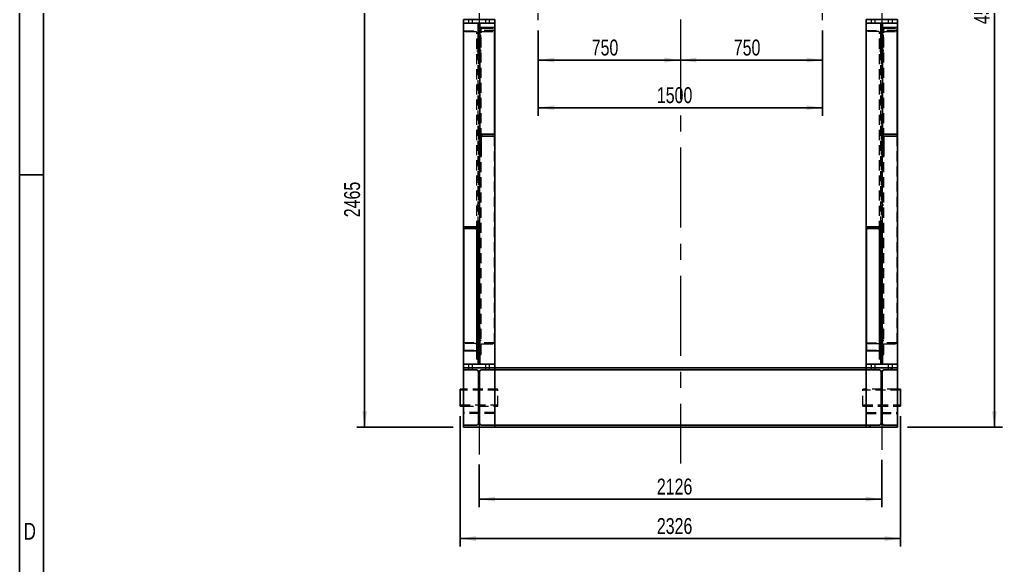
# Model space of a CAD drawing. Header units: millimetres. Extents: x 861 to 27901, y 673 to 17923.
# Drawn here: x 861 to 4975, y 12658 to 14942 of the extents above; entities that cross this region are included whole.
import ezdxf

# ---------------------------------------------------------------- set-up
doc = ezdxf.new("R2010")
doc.units = ezdxf.units.MM
doc.header["$LTSCALE"] = 33.3
doc.linetypes.add('CENTERX2', pattern=[20.32, 12.7, -2.54, 2.54, -2.54])
doc.linetypes.add('HIDDEN', pattern=[1.905, 1.27, -0.635])
doc.layers.add('CAPA_1', color=7, linetype='Continuous')
doc.layers.add('STRUC', color=4, linetype='Continuous')
doc.styles.add('SLDTEXTSTYLE0', font='TXT', dxfattribs={"width": 0.75})
doc.dimstyles.new('SLDDIMSTYLE0', dxfattribs={"dimtxt": 66.6, "dimasz": 66.6, "dimexe": 0, "dimexo": 0.0625, "dimgap": 16.65, "dimtad": 2, "dimdec": 0, "dimlfac": 1.261261, "dimrnd": 1e-09, "dimzin": 12, "dimdsep": 46, "dimtxsty": 'SLDTEXTSTYLE0', "dimsah": 1, "dimcen": 0.09, "dimadec": 0, "dimazin": 3, "dimtfac": 1, "dimtdec": 0, "dimtofl": 0, "dimtmove": 0, "dimatfit": 3, "dimfxl": 1, "dimfrac": 2, "dimtolj": 1, "dimtzin": 12, "dimarcsym": 0})

# ---------------------------------------------------------------- blocks, each defined once
blk = doc.blocks.new('_D_28')
at = {"layer": 'CAPA_1', "transparency": 16777216}
for p, q in [((4469.7, 13099.3), (4469.7, 12902)), ((2784, 13079.6), (2784, 12902)), ((2784, 12935.3), (4469.7, 12935.3))]:
    blk.add_line(p, q, dxfattribs=at)
for points in [[(2784, 12935.3), (2850.6, 12925.1), (2850.6, 12945.6)], [(4469.7, 12935.3), (4403.1, 12945.6), (4403.1, 12925.1)]]:
    blk.add_solid(points, dxfattribs=at)
at = {"layer": 'CAPA_1', "transparency": 16777216, "insert": (3528.4, 13021.2), "char_height": 66.6, "attachment_point": 1, "style": 'SLDTEXTSTYLE0'}
blk.add_mtext('2126', dxfattribs=at)
blk = doc.blocks.new('_D_29')
at = {"layer": 'CAPA_1', "transparency": 16777216}
for p, q in [((2676.1, 15190.7), (2271.9, 15190.7)), ((2305.2, 15190.7), (2305.2, 13236.3)), ((2676.1, 13236.3), (2271.9, 13236.3))]:
    blk.add_line(p, q, dxfattribs=at)
for points in [[(2305.2, 15190.7), (2294.9, 15124.1), (2315.4, 15124.1)], [(2305.2, 13236.3), (2315.4, 13302.9), (2294.9, 13302.9)]]:
    blk.add_solid(points, dxfattribs=at)
at = {"layer": 'CAPA_1', "transparency": 16777216, "insert": (2219.3, 14115.1), "char_height": 66.6, "attachment_point": 1, "rotation": 90, "style": 'SLDTEXTSTYLE0'}
blk.add_mtext('2465', dxfattribs=at)
blk = doc.blocks.new('_D_32')
at = {"layer": 'CAPA_1', "transparency": 16777216}
for p, q in [((4480.2, 16808.1), (4974.7, 16808.1)), ((4941.4, 16808.1), (4941.4, 13236.3)), ((4577.6, 13236.3), (4974.7, 13236.3))]:
    blk.add_line(p, q, dxfattribs=at)
for points in [[(4941.4, 16808.1), (4931.1, 16741.5), (4951.6, 16741.5)], [(4941.4, 13236.3), (4951.6, 13302.9), (4931.1, 13302.9)]]:
    blk.add_solid(points, dxfattribs=at)
at = {"layer": 'CAPA_1', "transparency": 16777216, "insert": (4855.5, 14923.8), "char_height": 66.6, "attachment_point": 1, "rotation": 90, "style": 'SLDTEXTSTYLE0'}
blk.add_mtext('4505', dxfattribs=at)
blk = doc.blocks.new('_D_33')
at = {"layer": 'CAPA_1', "transparency": 16777216}
for p, q in [((2704.8, 13282.6), (2704.8, 12736.9)), ((4548.9, 13282.6), (4548.9, 12736.9)), ((2704.8, 12770.2), (4548.9, 12770.2))]:
    blk.add_line(p, q, dxfattribs=at)
for points in [[(2704.8, 12770.2), (2771.4, 12759.9), (2771.4, 12780.4)], [(4548.9, 12770.2), (4482.3, 12780.4), (4482.3, 12759.9)]]:
    blk.add_solid(points, dxfattribs=at)
at = {"layer": 'CAPA_1', "transparency": 16777216, "insert": (3528.4, 12856), "char_height": 66.6, "attachment_point": 1, "style": 'SLDTEXTSTYLE0'}
blk.add_mtext('2326', dxfattribs=at)
blk = doc.blocks.new('_D_37')
at = {"layer": 'CAPA_1', "transparency": 16777216}
for p, q in [((3032.2, 14897.3), (3032.2, 14540.3)), ((4221.5, 14897.3), (4221.5, 14540.3)), ((3032.2, 14573.6), (4221.5, 14573.6))]:
    blk.add_line(p, q, dxfattribs=at)
for points in [[(3032.2, 14573.6), (3098.8, 14563.4), (3098.8, 14583.9)], [(4221.5, 14573.6), (4154.9, 14583.9), (4154.9, 14563.4)]]:
    blk.add_solid(points, dxfattribs=at)
at = {"layer": 'CAPA_1', "transparency": 16777216, "insert": (3528.4, 14659.5), "char_height": 66.6, "attachment_point": 1, "style": 'SLDTEXTSTYLE0'}
blk.add_mtext('1500', dxfattribs=at)
blk = doc.blocks.new('_D_38')
at = {"layer": 'CAPA_1', "transparency": 16777216}
for p, q in [((3032.2, 14897.3), (3032.2, 14739.6)), ((3032.2, 14772.9), (3626.9, 14772.9))]:
    blk.add_line(p, q, dxfattribs=at)
for points in [[(3032.2, 14772.9), (3098.8, 14762.7), (3098.8, 14783.2)], [(3626.9, 14772.9), (3560.3, 14783.2), (3560.3, 14762.7)]]:
    blk.add_solid(points, dxfattribs=at)
at = {"layer": 'CAPA_1', "transparency": 16777216, "insert": (3255.7, 14858.8), "char_height": 66.6, "attachment_point": 1, "style": 'SLDTEXTSTYLE0'}
blk.add_mtext('750', dxfattribs=at)
blk = doc.blocks.new('_D_39')
at = {"layer": 'CAPA_1', "transparency": 16777216}
for p, q in [((4221.5, 14897.3), (4221.5, 14739.6)), ((3626.9, 14772.9), (4221.5, 14772.9))]:
    blk.add_line(p, q, dxfattribs=at)
for points in [[(3626.9, 14772.9), (3693.5, 14762.7), (3693.5, 14783.2)], [(4221.5, 14772.9), (4154.9, 14783.2), (4154.9, 14762.7)]]:
    blk.add_solid(points, dxfattribs=at)
at = {"layer": 'CAPA_1', "transparency": 16777216, "insert": (3850.4, 14858.8), "char_height": 66.6, "attachment_point": 1, "style": 'SLDTEXTSTYLE0'}
blk.add_mtext('750', dxfattribs=at)

msp = doc.modelspace()

# ---------------------------------------------------------------- hatches: boundary and pattern name
at = {"layer": 'CAPA_1', "linetype": 'Continuous', "lineweight": 18}
h = msp.add_hatch(dxfattribs=at)
h.set_pattern_fill('ANSI32', color=256, scale=33.3, angle=2.8e-322, style=0)
edge = h.paths.add_edge_path(flags=0)
edge.add_line((2848.24, 14462.75), (2787.82, 14462.75))
edge.add_line((2787.82, 14462.75), (2787.82, 14368.71))
edge.add_line((2787.82, 14368.71), (2790.34, 14368.71))
edge.add_ellipse((2790.34, 14372.63), major_axis=(0, 3.92), ratio=0.6424565, start_angle=180, end_angle=270)
edge.add_line((2792.86, 14372.63), (2792.86, 14445.12))
edge.add_ellipse((2799.15, 14445.12), major_axis=(0, 9.8), ratio=0.6424565, start_angle=0, end_angle=90, ccw=False)
edge.add_line((2799.15, 14454.92), (2845.72, 14454.92))
edge.add_ellipse((2845.72, 14458.83), major_axis=(0, 3.92), ratio=0.6424565, start_angle=180, end_angle=270)
edge.add_line((2848.24, 14458.83), (2848.24, 14462.75))
h = msp.add_hatch(dxfattribs=at)
h.set_pattern_fill('ANSI32', color=256, scale=33.3, angle=2.8e-322, style=0)
edge = h.paths.add_edge_path(flags=0)
edge.add_line((4533.85, 14462.75), (4473.44, 14462.75))
edge.add_line((4473.44, 14462.75), (4473.44, 14368.71))
edge.add_line((4473.44, 14368.71), (4475.96, 14368.71))
edge.add_ellipse((4475.96, 14372.63), major_axis=(0, 3.92), ratio=0.6424565, start_angle=180, end_angle=270)
edge.add_line((4478.47, 14372.63), (4478.47, 14445.12))
edge.add_ellipse((4484.77, 14445.12), major_axis=(0, 9.8), ratio=0.6424565, start_angle=0, end_angle=90, ccw=False)
edge.add_line((4484.77, 14454.92), (4531.34, 14454.92))
edge.add_ellipse((4531.34, 14458.83), major_axis=(0, 3.92), ratio=0.6424565, start_angle=180, end_angle=270)
edge.add_line((4533.85, 14458.83), (4533.85, 14462.75))
h = msp.add_hatch(dxfattribs=at)
h.set_pattern_fill('ANSI32', color=256, scale=33.3, angle=2.8e-322, style=0)
edge = h.paths.add_edge_path(flags=0)
edge.add_line((2777.76, 13981.34), (2780.27, 13981.34))
edge.add_line((2780.27, 13981.34), (2780.27, 14075.38))
edge.add_line((2780.27, 14075.38), (2719.86, 14075.38))
edge.add_line((2719.86, 14075.38), (2719.86, 14071.46))
edge.add_ellipse((2722.37, 14071.46), major_axis=(0, 3.92), ratio=0.642457, start_angle=90, end_angle=180)
edge.add_line((2722.37, 14067.54), (2768.94, 14067.54))
edge.add_ellipse((2768.94, 14057.75), major_axis=(0, 9.8), ratio=0.642457, start_angle=270, end_angle=360, ccw=False)
edge.add_line((2775.24, 14057.75), (2775.24, 13985.26))
edge.add_ellipse((2777.76, 13985.26), major_axis=(0, 3.92), ratio=0.642457, start_angle=90, end_angle=180)
h = msp.add_hatch(dxfattribs=at)
h.set_pattern_fill('ANSI32', color=256, scale=33.3, angle=2.8e-322, style=0)
edge = h.paths.add_edge_path(flags=0)
edge.add_line((4463.37, 13981.34), (4465.89, 13981.34))
edge.add_line((4465.89, 13981.34), (4465.89, 14075.38))
edge.add_line((4465.89, 14075.38), (4405.47, 14075.38))
edge.add_line((4405.47, 14075.38), (4405.47, 14071.46))
edge.add_ellipse((4407.99, 14071.46), major_axis=(0, 3.92), ratio=0.642457, start_angle=90, end_angle=180)
edge.add_line((4407.99, 14067.54), (4454.56, 14067.54))
edge.add_ellipse((4454.56, 14057.75), major_axis=(0, 9.8), ratio=0.642457, start_angle=270, end_angle=360, ccw=False)
edge.add_line((4460.85, 14057.75), (4460.85, 13985.26))
edge.add_ellipse((4463.37, 13985.26), major_axis=(0, 3.92), ratio=0.642457, start_angle=90, end_angle=180)
h = msp.add_hatch(dxfattribs=at)
h.set_pattern_fill('ANSI32', color=256, scale=33.3, angle=2.8e-322, style=0)
edge = h.paths.add_edge_path(flags=0)
edge.add_line((2849.7, 13236.35), (2849.7, 13245.21))
edge.add_line((2849.7, 13245.21), (2792.71, 13245.21))
edge.add_arc((2792.71, 13251.25), 6.04, 180, 270, ccw=False)
edge.add_line((2786.67, 13251.25), (2786.67, 13469.95))
edge.add_arc((2792.71, 13469.95), 6.04, 90, 180, ccw=False)
edge.add_line((2792.71, 13475.99), (2849.7, 13475.99))
edge.add_line((2849.7, 13475.99), (2849.7, 13484.86))
edge.add_line((2849.7, 13484.86), (2718.4, 13484.86))
edge.add_line((2718.4, 13484.86), (2718.4, 13475.99))
edge.add_line((2718.4, 13475.99), (2775.39, 13475.99))
edge.add_arc((2775.39, 13469.95), 6.04, 0, 90, ccw=False)
edge.add_line((2781.43, 13469.95), (2781.43, 13251.25))
edge.add_arc((2775.39, 13251.25), 6.04, 270, 360, ccw=False)
edge.add_line((2775.39, 13245.21), (2718.4, 13245.21))
edge.add_line((2718.4, 13245.21), (2718.4, 13236.35))
edge.add_line((2718.4, 13236.35), (2849.7, 13236.35))
h = msp.add_hatch(dxfattribs=at)
h.set_pattern_fill('ANSI32', color=256, scale=33.3, angle=2.8e-322, style=0)
edge = h.paths.add_edge_path(flags=0)
edge.add_line((4535.31, 13236.35), (4535.31, 13245.21))
edge.add_line((4535.31, 13245.21), (4478.32, 13245.21))
edge.add_arc((4478.32, 13251.25), 6.04, 180, 270, ccw=False)
edge.add_line((4472.28, 13251.25), (4472.28, 13469.95))
edge.add_arc((4478.32, 13469.95), 6.04, 90, 180, ccw=False)
edge.add_line((4478.32, 13475.99), (4535.31, 13475.99))
edge.add_line((4535.31, 13475.99), (4535.31, 13484.86))
edge.add_line((4535.31, 13484.86), (4404.01, 13484.86))
edge.add_line((4404.01, 13484.86), (4404.01, 13475.99))
edge.add_line((4404.01, 13475.99), (4461, 13475.99))
edge.add_arc((4461, 13469.95), 6.04, 0, 90, ccw=False)
edge.add_line((4467.04, 13469.95), (4467.04, 13251.25))
edge.add_arc((4461, 13251.25), 6.04, 270, 360, ccw=False)
edge.add_line((4461, 13245.21), (4404.01, 13245.21))
edge.add_line((4404.01, 13245.21), (4404.01, 13236.35))
edge.add_line((4404.01, 13236.35), (4535.31, 13236.35))

# ---------------------------------------------------------------- linework, layer by layer
at = {"layer": 'CAPA_1'}
for p, q in [((861.11, 17922.6), (861.11, 673.2)), ((961.01, 17822.7), (961.01, 773.1)), ((861.11, 14292.9), (961.01, 14292.9))]:
    msp.add_line(p, q, dxfattribs=at)
at = {"layer": 'CAPA_1', "linetype": 'CENTERX2', "lineweight": 18, "ltscale": 0.792857}
for p, q in [((3626.86, 17089.33), (3626.86, 13084.17)), ((3032.21, 14939.58), (3032.21, 15277.93)), ((4221.5, 14939.58), (4221.5, 15277.93)), ((2784.05, 15042.11), (2784.05, 13121.93)), ((4469.66, 15042.11), (4469.66, 13141.63))]:
    msp.add_line(p, q, dxfattribs=at)
at = {"layer": 'STRUC', "linetype": 'Continuous', "lineweight": 25}
for p, q in [((2718.4, 14942.21), (2718.4, 13236.35)), ((2718.4, 14942.21), (2849.7, 14942.21)), ((2849.7, 13236.35), (2849.7, 14942.21)), ((4404.01, 14942.21), (4404.01, 13236.35)), ((4404.01, 14942.21), (4535.31, 14942.21)), ((4535.31, 13236.35), (4535.31, 14942.21)), ((2718.4, 14927.1), (2849.7, 14927.1)), ((2780.27, 14927.1), (2780.27, 14773.86)), ((2787.82, 14927.1), (2787.82, 14368.71)), ((2848.24, 14909.35), (2787.82, 14909.35)), ((2848.24, 14458.83), (2848.24, 14909.35)), ((4404.01, 14927.1), (4535.31, 14927.1)), ((4465.89, 14927.1), (4465.89, 14773.86)), ((4473.44, 14927.1), (4473.44, 14368.71)), ((4533.85, 14909.35), (4473.44, 14909.35)), ((4533.85, 14458.83), (4533.85, 14909.35)), ((2787.82, 14831.96), (2780.27, 14831.96)), ((4473.44, 14831.96), (4465.89, 14831.96)), ((2787.82, 14773.86), (2780.27, 14773.86)), ((4473.44, 14773.86), (4465.89, 14773.86)), ((2848.24, 14462.75), (2787.82, 14462.75)), ((2792.86, 14372.63), (2792.86, 14445.12)), ((2799.15, 14454.92), (2845.72, 14454.92)), ((4533.85, 14462.75), (4473.44, 14462.75)), ((4478.47, 14372.63), (4478.47, 14445.12)), ((4484.77, 14454.92), (4531.34, 14454.92)), ((2787.82, 14368.71), (2790.34, 14368.71)), ((4473.44, 14368.71), (4475.96, 14368.71)), ((2780.27, 14075.38), (2719.86, 14075.38)), ((2719.86, 13557.69), (2719.86, 14075.38)), ((2780.27, 14075.38), (2780.27, 13499.96)), ((4465.89, 14075.38), (4405.47, 14075.38)), ((4405.47, 13557.69), (4405.47, 14075.38)), ((4465.89, 14075.38), (4465.89, 13499.96)), ((2722.37, 14067.54), (2768.94, 14067.54)), ((2775.24, 13522.11), (2775.24, 14057.75)), ((4407.99, 14067.54), (4454.56, 14067.54)), ((4460.85, 13522.11), (4460.85, 14057.75)), ((2777.76, 13981.34), (2780.27, 13981.34)), ((4463.37, 13981.34), (4465.89, 13981.34)), ((2787.82, 13653.2), (2780.27, 13653.2)), ((2787.82, 13653.2), (2787.82, 13499.96)), ((4473.44, 13653.2), (4465.89, 13653.2)), ((4473.44, 13653.2), (4473.44, 13499.96)), ((2787.82, 13595.1), (2780.27, 13595.1)), ((4473.44, 13595.1), (4465.89, 13595.1)), ((2768.94, 13556.07), (2722.37, 13556.07)), ((4454.56, 13556.07), (4407.99, 13556.07)), ((2849.7, 13499.96), (2718.4, 13499.96)), ((2780.27, 13520.49), (2777.76, 13520.49)), ((4535.31, 13499.96), (4404.01, 13499.96)), ((4465.89, 13520.49), (4463.37, 13520.49)), ((4535.31, 13484.86), (2718.4, 13484.86)), ((2718.4, 13475.99), (2775.39, 13475.99)), ((2775.39, 13475.99), (2781.43, 13469.95)), ((2781.43, 13469.95), (2781.43, 13251.25)), ((2786.67, 13469.95), (2792.71, 13475.99)), ((2786.67, 13251.25), (2786.67, 13469.95)), ((2792.71, 13475.99), (4461, 13475.99)), ((4467.04, 13469.95), (4461, 13475.99)), ((4467.04, 13469.95), (4467.04, 13251.25)), ((4478.32, 13475.99), (4472.28, 13469.95)), ((4472.28, 13251.25), (4472.28, 13469.95)), ((4478.32, 13475.99), (4535.31, 13475.99)), ((2718.4, 13395.41), (2704.76, 13395.41)), ((2704.76, 13324.93), (2704.76, 13395.41)), ((4548.95, 13395.41), (4535.31, 13395.41)), ((4548.95, 13324.93), (4548.95, 13395.41)), ((2704.76, 13324.93), (2718.4, 13324.93)), ((4535.31, 13324.93), (4548.95, 13324.93)), ((2781.43, 13251.25), (2775.39, 13245.21)), ((2792.71, 13245.21), (2786.67, 13251.25)), ((4461, 13245.21), (4467.04, 13251.25)), ((4472.28, 13251.25), (4478.32, 13245.21)), ((2775.39, 13245.21), (2718.4, 13245.21)), ((2718.4, 13236.35), (4535.31, 13236.35)), ((4461, 13245.21), (2792.71, 13245.21)), ((4535.31, 13245.21), (4478.32, 13245.21))]:
    msp.add_line(p, q, dxfattribs=at)
at = {"layer": 'STRUC', "linetype": 'HIDDEN', "lineweight": 18}
for p, q in [((2739.56, 14942.21), (2739.56, 14927.1)), ((2757.18, 14927.1), (2757.18, 14942.21)), ((2810.92, 14942.21), (2810.92, 14927.1)), ((2828.54, 14927.1), (2828.54, 14942.21)), ((4425.17, 14942.21), (4425.17, 14927.1)), ((4442.79, 14927.1), (4442.79, 14942.21)), ((4496.53, 14942.21), (4496.53, 14927.1)), ((4514.15, 14927.1), (4514.15, 14942.21)), ((2719.86, 14896.08), (2780.27, 14896.08)), ((2719.86, 14075.38), (2719.86, 14896.08)), ((2768.94, 14891.92), (2722.37, 14891.92)), ((2781.43, 14927.1), (2781.43, 13499.96)), ((2786.67, 14927.1), (2786.67, 13499.96)), ((2848.24, 14896.61), (2787.82, 14896.61)), ((2792.86, 14445.12), (2792.86, 14902.08)), ((2799.15, 14906.12), (2845.72, 14906.12)), ((2799.15, 14892.45), (2845.72, 14892.45)), ((4405.47, 14896.61), (4465.89, 14896.61)), ((4405.47, 14075.38), (4405.47, 14896.61)), ((4454.56, 14892.45), (4407.99, 14892.45)), ((4467.04, 14927.1), (4467.04, 13499.96)), ((4472.28, 14927.1), (4472.28, 13499.96)), ((4533.85, 14896.61), (4473.44, 14896.61)), ((4478.47, 14445.12), (4478.47, 14902.08)), ((4484.77, 14906.12), (4531.34, 14906.12)), ((4484.77, 14892.45), (4531.34, 14892.45)), ((2775.24, 14057.75), (2775.24, 14886.72)), ((2780.27, 14860.75), (2775.24, 14860.75)), ((2787.82, 14885.74), (2780.27, 14885.74)), ((2787.82, 14866.82), (2780.27, 14866.82)), ((2787.82, 14865.79), (2780.27, 14865.79)), ((2780.27, 14855.2), (2787.82, 14855.2)), ((2792.86, 14875.76), (2787.82, 14875.76)), ((2787.82, 14870.54), (2790.34, 14870.54)), ((2792.86, 14861.28), (2787.82, 14861.28)), ((2787.82, 14860.65), (2792.86, 14860.65)), ((4460.85, 14057.75), (4460.85, 14887.26)), ((4465.89, 14861.28), (4460.85, 14861.28)), ((4473.44, 14885.74), (4465.89, 14885.74)), ((4473.44, 14866.82), (4465.89, 14866.82)), ((4473.44, 14865.79), (4465.89, 14865.79)), ((4465.89, 14855.2), (4473.44, 14855.2)), ((4478.47, 14875.76), (4473.44, 14875.76)), ((4473.44, 14870.54), (4475.96, 14870.54)), ((4478.47, 14861.28), (4473.44, 14861.28)), ((4473.44, 14860.65), (4478.47, 14860.65)), ((2775.24, 14845.65), (2780.27, 14845.65)), ((2780.27, 14826.67), (2775.24, 14826.67)), ((2775.24, 14811.57), (2780.27, 14811.57)), ((2780.27, 14846.19), (2777.76, 14846.19)), ((2780.27, 14840.35), (2787.82, 14840.35)), ((2780.27, 14839.52), (2787.82, 14839.52)), ((2787.82, 14839.44), (2780.27, 14839.44)), ((2787.82, 14832.71), (2780.27, 14832.71)), ((2787.82, 14832.3), (2780.27, 14832.3)), ((2780.27, 14808.91), (2787.82, 14808.91)), ((2787.82, 14846.73), (2790.34, 14846.73)), ((2787.82, 14846.18), (2792.86, 14846.18)), ((2792.86, 14829.46), (2787.82, 14829.46)), ((2792.86, 14827.19), (2787.82, 14827.19)), ((2787.82, 14814.36), (2792.86, 14814.36)), ((2787.82, 14812.09), (2792.86, 14812.09)), ((4460.85, 14846.18), (4465.89, 14846.18)), ((4465.89, 14827.19), (4460.85, 14827.19)), ((4460.85, 14812.08), (4465.89, 14812.08)), ((4465.89, 14846.73), (4463.37, 14846.73)), ((4465.89, 14840.35), (4473.44, 14840.35)), ((4465.89, 14839.52), (4473.44, 14839.52)), ((4473.44, 14839.44), (4465.89, 14839.44)), ((4473.44, 14832.71), (4465.89, 14832.71)), ((4473.44, 14832.3), (4465.89, 14832.3)), ((4465.89, 14808.91), (4473.44, 14808.91)), ((4473.44, 14846.73), (4475.96, 14846.73)), ((4473.44, 14846.18), (4478.47, 14846.18)), ((4478.47, 14829.46), (4473.44, 14829.46)), ((4478.47, 14827.19), (4473.44, 14827.19)), ((4473.44, 14814.36), (4478.47, 14814.36)), ((4473.44, 14812.09), (4478.47, 14812.09)), ((2780.27, 14806.23), (2787.82, 14806.23)), ((2780.27, 14806.04), (2787.82, 14806.04)), ((2780.27, 14075.38), (2780.27, 14773.86)), ((2787.82, 14773.86), (2780.27, 14773.86)), ((4465.89, 14806.23), (4473.44, 14806.23)), ((4465.89, 14806.04), (4473.44, 14806.04)), ((4465.89, 14075.38), (4465.89, 14773.86)), ((4473.44, 14773.86), (4465.89, 14773.86)), ((2848.24, 13588.02), (2848.24, 14458.83)), ((4533.85, 13588.02), (4533.85, 14458.83)), ((2787.82, 13653.2), (2787.82, 14368.71)), ((2792.86, 13542.3), (2792.86, 14372.63)), ((4473.44, 14333.11), (4473.44, 14368.71)), ((4478.47, 13542.3), (4478.47, 14372.63)), ((2780.27, 14333.18), (2787.82, 14333.18)), ((2780.27, 14332.48), (2787.82, 14332.48)), ((4473.44, 14333.18), (4465.89, 14333.18)), ((4473.44, 14332.48), (4465.89, 14332.48)), ((4473.44, 14333.11), (4473.44, 14332.48)), ((4473.44, 13653.2), (4473.44, 14332.48)), ((2780.27, 14277.13), (2775.24, 14277.13)), ((2787.82, 14282.16), (2780.27, 14282.16)), ((4473.44, 14282.16), (4465.89, 14282.16)), ((4478.47, 14277.38), (4473.44, 14277.38)), ((2775.24, 14262.03), (2780.27, 14262.03)), ((2780.27, 14255.87), (2787.82, 14255.87)), ((4465.89, 14255.87), (4473.44, 14255.87)), ((4473.44, 14262.28), (4478.47, 14262.28)), ((2780.27, 14165.33), (2775.24, 14165.33)), ((2787.82, 14172.05), (2780.27, 14172.05)), ((4473.44, 14172.05), (4465.89, 14172.05)), ((4478.47, 14165.52), (4473.44, 14165.52)), ((2775.24, 14150.22), (2780.27, 14150.22)), ((2780.27, 14145.76), (2787.82, 14145.76)), ((4465.89, 14145.76), (4473.44, 14145.76)), ((4473.44, 14150.42), (4478.47, 14150.42)), ((2780.27, 14095.32), (2787.82, 14095.32)), ((2780.27, 14094.62), (2787.82, 14094.62)), ((4473.44, 14095.32), (4465.89, 14095.32)), ((4473.44, 14094.62), (4465.89, 14094.62)), ((2787.82, 13653.21), (2780.27, 13653.21)), ((2787.82, 13621.91), (2780.27, 13621.91)), ((2787.82, 13620.83), (2780.27, 13620.83)), ((2787.82, 13616.94), (2780.27, 13616.94)), ((4473.44, 13653.21), (4465.89, 13653.21)), ((4473.44, 13621.91), (4465.89, 13621.91)), ((4473.44, 13620.83), (4465.89, 13620.83)), ((4473.44, 13616.94), (4465.89, 13616.94)), ((2719.86, 13590.2), (2780.27, 13590.2)), ((2768.94, 13586.04), (2722.37, 13586.04)), ((2780.27, 13615.78), (2775.24, 13615.78)), ((2780.27, 13608.46), (2775.24, 13608.46)), ((2775.24, 13600.68), (2780.27, 13600.68)), ((2775.24, 13593.35), (2780.27, 13593.35)), ((2780.27, 13581.7), (2775.24, 13581.7)), ((2780.27, 13595.64), (2787.82, 13595.64)), ((2780.27, 13594.35), (2787.82, 13594.35)), ((2787.82, 13588.42), (2780.27, 13588.42)), ((2787.82, 13586.72), (2780.27, 13586.72)), ((2780.27, 13586.4), (2787.82, 13586.4)), ((2792.86, 13615.71), (2787.82, 13615.71)), ((2787.82, 13600.61), (2792.86, 13600.61)), ((2848.24, 13590.1), (2787.82, 13590.1)), ((2792.86, 13581.62), (2787.82, 13581.62)), ((2799.15, 13585.94), (2845.72, 13585.94)), ((4405.47, 13590.1), (4465.89, 13590.1)), ((4454.56, 13585.94), (4407.99, 13585.94)), ((4465.89, 13615.71), (4460.85, 13615.71)), ((4465.89, 13608.46), (4460.85, 13608.46)), ((4460.85, 13600.61), (4465.89, 13600.61)), ((4460.85, 13593.35), (4465.89, 13593.35)), ((4465.89, 13581.62), (4460.85, 13581.62)), ((4465.89, 13595.64), (4473.44, 13595.64)), ((4465.89, 13594.35), (4473.44, 13594.35)), ((4473.44, 13588.42), (4465.89, 13588.42)), ((4473.44, 13586.72), (4465.89, 13586.72)), ((4465.89, 13586.4), (4473.44, 13586.4)), ((4478.47, 13615.71), (4473.44, 13615.71)), ((4473.44, 13600.61), (4478.47, 13600.61)), ((4533.85, 13590.1), (4473.44, 13590.1)), ((4478.47, 13581.62), (4473.44, 13581.62)), ((4484.77, 13585.94), (4531.34, 13585.94)), ((2719.86, 13559.3), (2780.27, 13559.3)), ((2775.24, 13566.6), (2780.27, 13566.6)), ((2780.27, 13562.16), (2775.24, 13562.16)), ((2775.24, 13547.06), (2780.27, 13547.06)), ((2780.27, 13540.31), (2777.76, 13540.31)), ((2787.82, 13570.64), (2780.27, 13570.64)), ((2780.27, 13562.15), (2787.82, 13562.15)), ((2780.27, 13560.24), (2787.82, 13560.24)), ((2780.27, 13540.11), (2787.82, 13540.11)), ((2787.82, 13566.51), (2792.86, 13566.51)), ((2787.82, 13540.22), (2790.34, 13540.22)), ((4405.47, 13559.3), (4465.89, 13559.3)), ((4460.85, 13566.51), (4465.89, 13566.51)), ((4465.89, 13562.16), (4460.85, 13562.16)), ((4460.85, 13547.06), (4465.89, 13547.06)), ((4465.89, 13540.22), (4463.37, 13540.22)), ((4473.44, 13570.64), (4465.89, 13570.64)), ((4465.89, 13562.15), (4473.44, 13562.15)), ((4465.89, 13560.24), (4473.44, 13560.24)), ((4465.89, 13540.11), (4473.44, 13540.11)), ((4473.44, 13566.51), (4478.47, 13566.51)), ((4473.44, 13540.22), (4475.96, 13540.22)), ((2739.56, 13499.96), (2739.56, 13475.99)), ((2757.18, 13475.99), (2757.18, 13499.96)), ((2810.92, 13499.96), (2810.92, 13475.99)), ((2828.54, 13475.99), (2828.54, 13499.96)), ((4425.17, 13499.96), (4425.17, 13475.99)), ((4442.79, 13475.99), (4442.79, 13499.96)), ((4496.53, 13499.96), (4496.53, 13475.99)), ((4514.15, 13475.99), (4514.15, 13499.96)), ((2863.33, 13391.08), (2704.76, 13391.08)), ((2863.33, 13395.41), (2718.4, 13395.41)), ((2786.67, 13396.64), (2781.43, 13396.64)), ((2863.33, 13324.93), (2863.33, 13395.41)), ((4390.38, 13324.93), (4390.38, 13395.41)), ((4535.31, 13395.41), (4390.38, 13395.41)), ((4548.95, 13391.08), (4390.38, 13391.08)), ((4472.28, 13396.64), (4467.04, 13396.64)), ((2704.76, 13329.26), (2863.33, 13329.26)), ((4390.38, 13329.26), (4548.95, 13329.26)), ((2718.4, 13324.93), (2863.33, 13324.93)), ((2849.7, 13298.06), (2718.4, 13298.06)), ((2849.7, 13293.36), (2718.4, 13293.36)), ((2781.43, 13323.7), (2786.67, 13323.7)), ((4390.38, 13324.93), (4535.31, 13324.93)), ((4404.01, 13298.06), (4535.31, 13298.06)), ((4404.01, 13293.36), (4535.31, 13293.36)), ((4467.04, 13323.7), (4472.28, 13323.7))]:
    msp.add_line(p, q, dxfattribs=at)
at = {"layer": 'STRUC', "linetype": 'HIDDEN', "lineweight": 18, "flags": 128}
for points in [[(2775.24, 14886.72), (2775.12, 14887.74), (2774.76, 14888.71), (2774.18, 14889.61), (2773.39, 14890.4), (2772.44, 14891.04), (2771.35, 14891.52), (2770.17, 14891.82), (2768.94, 14891.92)], [(2792.86, 14902.08), (2792.98, 14902.87), (2793.34, 14903.62), (2793.92, 14904.32), (2794.7, 14904.94), (2795.66, 14905.44), (2796.74, 14905.81), (2797.92, 14906.04), (2799.15, 14906.12)], [(2792.86, 14887.26), (2792.98, 14888.27), (2793.34, 14889.25), (2793.92, 14890.14), (2794.7, 14890.93), (2795.66, 14891.58), (2796.74, 14892.06), (2797.92, 14892.35), (2799.15, 14892.45)], [(2845.72, 14906.12), (2846.21, 14906.15), (2846.69, 14906.24), (2847.12, 14906.39), (2847.5, 14906.59), (2847.82, 14906.84), (2848.05, 14907.12), (2848.19, 14907.42), (2848.24, 14907.74)], [(4460.85, 14887.26), (4460.73, 14888.27), (4460.37, 14889.25), (4459.79, 14890.14), (4459.01, 14890.93), (4458.06, 14891.58), (4456.97, 14892.06), (4455.79, 14892.35), (4454.56, 14892.45)], [(4478.47, 14902.08), (4478.59, 14902.87), (4478.95, 14903.62), (4479.53, 14904.32), (4480.32, 14904.94), (4481.27, 14905.44), (4482.36, 14905.81), (4483.54, 14906.04), (4484.77, 14906.12)], [(4478.47, 14887.26), (4478.59, 14888.27), (4478.95, 14889.25), (4479.53, 14890.14), (4480.32, 14890.93), (4481.27, 14891.58), (4482.36, 14892.06), (4483.54, 14892.35), (4484.77, 14892.45)], [(4531.34, 14906.12), (4531.83, 14906.15), (4532.3, 14906.24), (4532.74, 14906.39), (4533.12, 14906.59), (4533.43, 14906.84), (4533.66, 14907.12), (4533.81, 14907.42), (4533.85, 14907.74)], [(2790.34, 14870.54), (2790.83, 14870.57), (2791.31, 14870.66), (2791.74, 14870.81), (2792.12, 14871.01), (2792.43, 14871.26), (2792.67, 14871.54), (2792.81, 14871.84), (2792.86, 14872.16)], [(4475.96, 14870.54), (4476.45, 14870.57), (4476.92, 14870.66), (4477.35, 14870.81), (4477.74, 14871.01), (4478.05, 14871.26), (4478.28, 14871.54), (4478.42, 14871.84), (4478.47, 14872.16)], [(2775.24, 13580.84), (2775.12, 13581.86), (2774.76, 13582.83), (2774.18, 13583.73), (2773.39, 13584.52), (2772.44, 13585.16), (2771.35, 13585.64), (2770.17, 13585.94), (2768.94, 13586.04)], [(2792.86, 13580.75), (2792.98, 13581.76), (2793.34, 13582.73), (2793.92, 13583.63), (2794.7, 13584.42), (2795.66, 13585.07), (2796.74, 13585.55), (2797.92, 13585.84), (2799.15, 13585.94)], [(4460.85, 13580.74), (4460.73, 13581.76), (4460.37, 13582.73), (4459.79, 13583.63), (4459.01, 13584.42), (4458.06, 13585.06), (4456.97, 13585.54), (4455.79, 13585.84), (4454.56, 13585.94)], [(4478.47, 13580.75), (4478.59, 13581.76), (4478.95, 13582.73), (4479.53, 13583.63), (4480.32, 13584.42), (4481.27, 13585.07), (4482.36, 13585.55), (4483.54, 13585.84), (4484.77, 13585.94)]]:
    msp.add_lwpolyline(points, dxfattribs=at)
at = {"layer": 'STRUC', "linetype": 'Continuous', "lineweight": 25, "flags": 128}
for points in [[(2722.37, 13556.07), (2721.88, 13556.1), (2721.41, 13556.19), (2720.98, 13556.34), (2720.59, 13556.54), (2720.28, 13556.79), (2720.05, 13557.07), (2719.91, 13557.37), (2719.86, 13557.69)], [(2775.24, 13552.03), (2775.12, 13552.81), (2774.76, 13553.57), (2774.18, 13554.27), (2773.39, 13554.88), (2772.44, 13555.39), (2771.35, 13555.76), (2770.17, 13555.99), (2768.94, 13556.07)], [(4407.99, 13556.07), (4407.5, 13556.1), (4407.02, 13556.19), (4406.59, 13556.34), (4406.21, 13556.54), (4405.9, 13556.79), (4405.66, 13557.07), (4405.52, 13557.37), (4405.47, 13557.69)], [(4460.85, 13552.03), (4460.73, 13552.81), (4460.37, 13553.57), (4459.79, 13554.27), (4459.01, 13554.88), (4458.06, 13555.39), (4456.97, 13555.76), (4455.79, 13555.99), (4454.56, 13556.07)], [(2777.76, 13520.49), (2777.26, 13520.52), (2776.79, 13520.61), (2776.36, 13520.76), (2775.98, 13520.96), (2775.66, 13521.21), (2775.43, 13521.49), (2775.29, 13521.79), (2775.24, 13522.11)], [(4463.37, 13520.49), (4462.88, 13520.52), (4462.41, 13520.61), (4461.97, 13520.76), (4461.59, 13520.96), (4461.28, 13521.21), (4461.04, 13521.49), (4460.9, 13521.79), (4460.85, 13522.11)]]:
    msp.add_lwpolyline(points, dxfattribs=at)
at = {"layer": 'STRUC', "linetype": 'HIDDEN', "lineweight": 18}
for centre, start, end in [((2722.17, 14894.24), 185.97436, 274.93038), ((2845.92, 14894.77), 265.06449, 354.01805), ((4407.79, 14894.77), 185.98195, 274.93551), ((4531.54, 14894.77), 265.06449, 354.01805), ((2777.55, 14848.51), 185.97436, 274.93038), ((2790.54, 14849.05), 265.06449, 354.01805), ((4463.17, 14849.05), 185.98195, 274.93551), ((4476.16, 14849.05), 265.06449, 354.01805), ((2722.17, 13588.36), 185.97436, 274.93038), ((2845.92, 13588.26), 265.06449, 354.01805), ((4407.79, 13588.26), 185.98195, 274.93551), ((4531.54, 13588.26), 265.06449, 354.01805), ((2777.55, 13542.63), 185.97436, 274.93038), ((2790.54, 13542.54), 265.06449, 354.01805), ((4463.17, 13542.54), 185.98195, 274.93551), ((4476.16, 13542.54), 265.06449, 354.01805)]:
    msp.add_arc(centre, 2.33, start, end, dxfattribs=at)
at = {"layer": 'STRUC', "linetype": 'Continuous', "lineweight": 25}
for centre, start, end in [((2775.39, 13469.95), 0, 90), ((2792.71, 13469.95), 90, 180), ((4461, 13469.95), 0, 90), ((4478.32, 13469.95), 90, 180), ((2775.39, 13251.25), 270, 0), ((2792.71, 13251.25), 180, 270), ((4461, 13251.25), 270, 0), ((4478.32, 13251.25), 180, 270)]:
    msp.add_arc(centre, 6.04, start, end, dxfattribs=at)
for centre, major_axis, ratio, start_param, end_param in [((2799.15, 14445.12), (0, 9.8), 0.6424565, 0, 1.5707963), ((2845.72, 14458.83), (0, 3.92), 0.6424565, 3.1415927, 4.712389), ((4484.77, 14445.12), (0, 9.8), 0.6424565, 0, 1.5707963), ((4531.34, 14458.83), (0, 3.92), 0.6424565, 3.1415927, 4.712389), ((2790.34, 14372.63), (0, 3.92), 0.6424565, 3.1415927, 4.712389), ((4475.96, 14372.63), (0, 3.92), 0.6424565, 3.1415927, 4.712389), ((2722.37, 14071.46), (0, 3.92), 0.642457, 1.5707963, 3.1415927), ((4407.99, 14071.46), (0, 3.92), 0.642457, 1.5707963, 3.1415927), ((2768.94, 14057.75), (0, 9.8), 0.642457, 4.712389, 6.2831853), ((4454.56, 14057.75), (0, 9.8), 0.642457, 4.712389, 6.2831853), ((2777.76, 13985.26), (0, 3.92), 0.642457, 1.5707963, 3.1415927), ((4463.37, 13985.26), (0, 3.92), 0.642457, 1.5707963, 3.1415927)]:
    msp.add_ellipse(centre, major_axis=major_axis, ratio=ratio, start_param=start_param, end_param=end_param, dxfattribs=at)

# ---------------------------------------------------------------- texts
at = {"layer": 'CAPA_1', "insert": (878.16, 12836.01), "char_height": 70.48, "attachment_point": 1, "style": 'SLDTEXTSTYLE0'}
msp.add_mtext('D', dxfattribs=at)

# ---------------------------------------------------------------- dimensions: what is measured, and where the dimension line sits
at = {"layer": 'CAPA_1'}
for base, p1, p2, picture, middle in [((4941.36, 13236.35), (4437.95, 16808.05), (4535.31, 13236.35), '_D_32', (4941.36, 15022.2)), ((2305.16, 13236.35), (2718.4, 15190.72), (2718.4, 13236.35), '_D_29', (2305.16, 14213.53))]:
    dim = msp.add_linear_dim(base=base, p1=p1, p2=p2, angle=90, dimstyle='SLDDIMSTYLE0', dxfattribs=at)
    dim.commit()
    dim.dimension.update_dxf_attribs({"geometry": picture, "text_midpoint": middle, "dimtype": 160})
for base, p1, p2, picture, middle in [((4221.5, 14573.64), (3032.21, 14939.58), (4221.5, 14939.58), '_D_37', (3626.86, 14573.64)), ((3626.86, 14772.91), (3032.21, 14939.58), (3626.86, 13084.17), '_D_38', (3329.53, 14772.91)), ((4221.5, 14772.91), (3626.86, 13084.17), (4221.5, 14939.58), '_D_39', (3924.18, 14772.91)), ((4548.95, 12770.16), (2704.76, 13324.93), (4548.95, 13324.93), '_D_33', (3626.86, 12770.16)), ((4469.66, 12935.33), (2784.05, 13121.93), (4469.66, 13141.63), '_D_28', (3626.86, 12935.33))]:
    dim = msp.add_linear_dim(base=base, p1=p1, p2=p2, dimstyle='SLDDIMSTYLE0', dxfattribs=at)
    dim.commit()
    dim.dimension.update_dxf_attribs({"geometry": picture, "text_midpoint": middle, "dimtype": 160})

doc.saveas('drawing.dxf')
